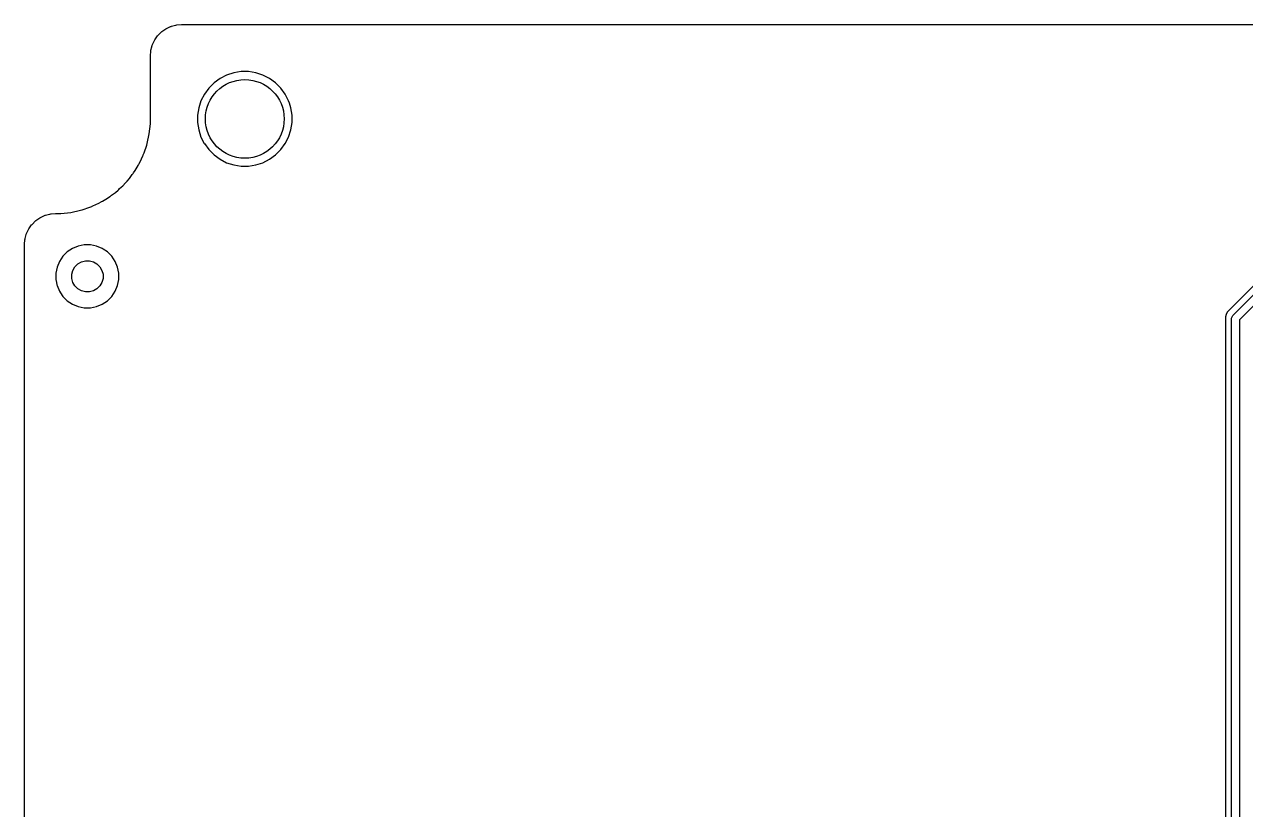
# Model space of a CAD drawing. Extents: x 0.79 to 7.64, y -5.35 to -0.98.
# Drawn here: x 0.787 to 2.314, y -1.966 to -0.984 of the extents above; entities that cross this region are included whole.
import ezdxf

# ---------------------------------------------------------------- set-up
doc = ezdxf.new("R2010")
doc.units = 0
doc.header["$MEASUREMENT"] = 0
doc.layers.add('BLACK', color=7, linetype='CONTINUOUS')

msp = doc.modelspace()

# ---------------------------------------------------------------- linework, layer by layer
at = {"layer": 'BLACK', "linetype": 'CONTINUOUS'}
for p, q in [((0.9592, -0.9933), (0.9643, -0.9897)), ((0.9643, -0.9897), (0.9649, -0.9894)), ((0.9649, -0.9894), (0.9699, -0.987)), ((0.9699, -0.987), (0.9701, -0.987)), ((0.9701, -0.987), (0.9708, -0.9867)), ((0.9708, -0.9867), (0.9713, -0.9865)), ((0.9713, -0.9865), (0.9763, -0.9852)), ((0.9763, -0.9852), (0.9766, -0.9851)), ((0.9766, -0.9851), (0.9778, -0.9849)), ((0.9778, -0.9849), (0.9782, -0.9848)), ((0.9782, -0.9848), (0.9838, -0.9843)), ((0.9838, -0.9843), (0.9841, -0.9843)), ((0.9841, -0.9843), (0.9844, -0.9843)), ((0.9844, -0.9843), (3.7087, -0.9843)), ((0.9477, -1.0093), (0.95, -1.0043)), ((0.95, -1.0043), (0.9504, -1.0037)), ((0.9504, -1.0037), (0.9539, -0.9986)), ((0.9539, -0.9986), (0.9543, -0.9981)), ((0.9543, -0.9981), (0.9587, -0.9937)), ((0.9587, -0.9937), (0.9592, -0.9933)), ((0.9449, -1.0234), (0.9454, -1.0176)), ((0.9454, -1.0176), (0.9455, -1.0172)), ((0.9455, -1.0172), (0.9457, -1.0159)), ((0.9457, -1.0159), (0.9458, -1.0157)), ((0.9458, -1.0157), (0.9464, -1.0134)), ((0.9464, -1.0134), (0.9471, -1.0107)), ((0.9471, -1.0107), (0.9473, -1.0102)), ((0.9473, -1.0102), (0.9476, -1.0095)), ((0.9476, -1.0095), (0.9477, -1.0093)), ((0.9449, -1.0235), (0.9449, -1.0234)), ((0.9449, -1.0238), (0.9449, -1.0235)), ((0.9449, -1.0977), (0.9449, -1.0238)), ((1.032, -1.0518), (1.0245, -1.0573)), ((1.0403, -1.0476), (1.032, -1.0518)), ((1.0492, -1.0447), (1.0403, -1.0476)), ((1.0583, -1.0433), (1.0492, -1.0447)), ((1.0676, -1.0433), (1.0583, -1.0433)), ((1.0583, -1.0433), (1.0583, -1.0433)), ((1.0768, -1.0447), (1.0676, -1.0433)), ((1.0676, -1.0433), (1.0676, -1.0433)), ((1.0857, -1.0476), (1.0768, -1.0447)), ((1.094, -1.0518), (1.0857, -1.0476)), ((1.1015, -1.0573), (1.094, -1.0518)), ((1.094, -1.0518), (1.094, -1.0518)), ((1.094, -1.0518), (1.094, -1.0518)), ((1.0179, -1.0639), (1.0125, -1.0714)), ((1.0245, -1.0573), (1.0179, -1.0639)), ((1.1081, -1.0639), (1.1015, -1.0573)), ((1.1135, -1.0714), (1.1081, -1.0639)), ((2.5669, -1.0685), (2.2917, -1.3437)), ((1.0082, -1.0797), (1.0054, -1.0885)), ((1.0125, -1.0714), (1.0082, -1.0797)), ((1.1177, -1.0797), (1.1135, -1.0714)), ((1.1187, -1.0827), (1.1177, -1.0797)), ((1.1206, -1.0885), (1.1187, -1.0827)), ((2.2985, -1.3481), (2.5713, -1.0753)), ((2.5768, -1.0837), (2.3069, -1.3536)), ((0.9449, -1.1023), (0.9449, -1.0977)), ((1.0054, -1.0885), (1.0039, -1.0977)), ((1.0039, -1.0977), (1.0039, -1.107)), ((1.1221, -1.0977), (1.1206, -1.0885)), ((1.1221, -1.107), (1.1221, -1.0977)), ((0.9436, -1.1209), (0.9449, -1.1086)), ((0.9449, -1.1024), (0.9449, -1.1023)), ((0.9449, -1.1086), (0.9449, -1.1024)), ((1.0039, -1.107), (1.0054, -1.1162)), ((1.1206, -1.1162), (1.1221, -1.107)), ((0.941, -1.133), (0.9436, -1.1209)), ((1.0054, -1.1162), (1.0082, -1.125)), ((1.0082, -1.125), (1.0123, -1.133)), ((1.1135, -1.1333), (1.1177, -1.125)), ((1.1177, -1.125), (1.1206, -1.1162)), ((1.1206, -1.1162), (1.1206, -1.1162)), ((0.9361, -1.1472), (0.9372, -1.1448)), ((0.9372, -1.1448), (0.9403, -1.1354)), ((0.9403, -1.1354), (0.9404, -1.1351)), ((0.9404, -1.135), (0.941, -1.133)), ((0.9404, -1.1351), (0.9404, -1.135)), ((1.0123, -1.133), (1.0125, -1.1333)), ((1.0125, -1.1333), (1.0179, -1.1408)), ((1.0179, -1.1408), (1.0245, -1.1474)), ((1.1015, -1.1474), (1.1081, -1.1408)), ((1.1081, -1.1408), (1.1135, -1.1333)), ((0.9295, -1.1607), (0.9302, -1.1595)), ((0.9302, -1.1595), (0.9305, -1.1589)), ((0.9305, -1.1589), (0.9322, -1.1561)), ((0.9322, -1.1561), (0.9355, -1.1486)), ((0.9355, -1.1486), (0.936, -1.1476)), ((0.936, -1.1476), (0.9361, -1.1472)), ((1.0245, -1.1474), (1.032, -1.1529)), ((1.032, -1.1529), (1.0403, -1.1571)), ((1.0403, -1.1571), (1.0492, -1.16)), ((1.0492, -1.16), (1.0492, -1.16)), ((1.0492, -1.16), (1.0492, -1.16)), ((1.0492, -1.16), (1.0583, -1.1614)), ((1.0676, -1.1614), (1.0768, -1.16)), ((1.0768, -1.16), (1.0857, -1.1571)), ((1.0768, -1.16), (1.0768, -1.16)), ((1.0768, -1.16), (1.0768, -1.16)), ((1.0857, -1.1571), (1.094, -1.1529)), ((1.094, -1.1529), (1.1015, -1.1474)), ((0.9187, -1.1768), (0.9223, -1.1719)), ((0.9223, -1.1719), (0.9232, -1.1708)), ((0.9232, -1.1708), (0.9237, -1.1699)), ((0.9237, -1.1699), (0.926, -1.1668)), ((0.926, -1.1668), (0.9295, -1.1607)), ((1.0583, -1.1614), (1.0583, -1.1614)), ((1.0583, -1.1614), (1.0676, -1.1614)), ((0.9046, -1.1913), (0.9055, -1.1905)), ((0.9055, -1.1905), (0.9065, -1.1895)), ((0.9065, -1.1895), (0.9104, -1.186)), ((0.9104, -1.186), (0.9139, -1.1821)), ((0.9139, -1.1821), (0.9149, -1.1811)), ((0.9149, -1.1811), (0.9157, -1.1802)), ((0.9157, -1.1802), (0.9187, -1.1768)), ((0.8805, -1.2078), (0.8833, -1.2061)), ((0.8833, -1.2061), (0.8839, -1.2058)), ((0.8839, -1.2058), (0.8851, -1.2051)), ((0.8851, -1.2051), (0.8912, -1.2016)), ((0.8912, -1.2016), (0.8943, -1.1993)), ((0.8943, -1.1993), (0.8952, -1.1988)), ((0.8952, -1.1988), (0.8963, -1.1978)), ((0.8963, -1.1978), (0.9012, -1.1943)), ((0.9012, -1.1943), (0.9046, -1.1913)), ((0.8138, -1.2227), (0.8188, -1.2214)), ((0.8188, -1.2214), (0.8191, -1.2213)), ((0.8191, -1.2213), (0.8203, -1.2211)), ((0.8203, -1.2211), (0.8208, -1.221)), ((0.8208, -1.221), (0.8263, -1.2205)), ((0.8263, -1.2205), (0.8266, -1.2205)), ((0.8266, -1.2205), (0.8269, -1.2205)), ((0.8269, -1.2205), (0.833, -1.2205)), ((0.833, -1.2205), (0.8453, -1.2192)), ((0.833, -1.2205), (0.833, -1.2205)), ((0.8453, -1.2192), (0.8574, -1.2166)), ((0.8574, -1.2166), (0.8594, -1.216)), ((0.8594, -1.216), (0.8595, -1.2159)), ((0.8595, -1.2159), (0.8598, -1.2159)), ((0.8598, -1.2159), (0.8692, -1.2128)), ((0.8692, -1.2128), (0.8716, -1.2117)), ((0.8716, -1.2117), (0.872, -1.2116)), ((0.872, -1.2116), (0.873, -1.2111)), ((0.873, -1.2111), (0.8805, -1.2078)), ((0.8805, -1.2078), (0.8805, -1.2078)), ((0.8805, -1.2078), (0.8805, -1.2078)), ((0.8805, -1.2078), (0.8805, -1.2078)), ((0.7929, -1.2399), (0.7964, -1.2348)), ((0.7964, -1.2348), (0.7969, -1.2343)), ((0.7969, -1.2343), (0.8012, -1.2299)), ((0.8012, -1.2299), (0.8018, -1.2295)), ((0.8018, -1.2295), (0.8068, -1.226)), ((0.8068, -1.226), (0.8074, -1.2256)), ((0.8074, -1.2256), (0.8125, -1.2233)), ((0.8125, -1.2233), (0.8126, -1.2232)), ((0.8126, -1.2232), (0.8134, -1.2229)), ((0.8134, -1.2229), (0.8138, -1.2227)), ((0.7883, -1.2519), (0.7897, -1.2469)), ((0.7883, -1.2522), (0.7883, -1.2519)), ((0.7883, -1.2519), (0.7883, -1.2519)), ((0.7897, -1.2469), (0.7898, -1.2464)), ((0.7898, -1.2464), (0.7901, -1.2457)), ((0.7901, -1.2457), (0.7902, -1.2455)), ((0.7902, -1.2455), (0.7925, -1.2405)), ((0.7925, -1.2405), (0.7929, -1.2399)), ((0.7874, -1.2597), (0.7875, -1.2586)), ((0.7874, -1.26), (0.7874, -1.2597)), ((0.7874, -1.2953), (0.7874, -1.26)), ((0.7875, -1.2586), (0.7879, -1.2538)), ((0.7879, -1.2538), (0.788, -1.2534)), ((0.788, -1.2534), (0.7883, -1.2522)), ((0.8475, -1.2643), (0.841, -1.2686)), ((0.8547, -1.2613), (0.8475, -1.2643)), ((0.8623, -1.2598), (0.8547, -1.2613)), ((0.8547, -1.2613), (0.8547, -1.2613)), ((0.87, -1.2598), (0.8623, -1.2598)), ((0.8623, -1.2598), (0.8623, -1.2598)), ((0.8776, -1.2613), (0.87, -1.2598)), ((0.87, -1.2598), (0.87, -1.2598)), ((0.8848, -1.2643), (0.8776, -1.2613)), ((0.886, -1.2651), (0.8848, -1.2643)), ((0.8913, -1.2686), (0.886, -1.2651)), ((0.8312, -1.2806), (0.8283, -1.2877)), ((0.8355, -1.2741), (0.8312, -1.2806)), ((0.841, -1.2686), (0.8355, -1.2741)), ((0.8355, -1.2741), (0.8355, -1.2741)), ((0.841, -1.2686), (0.841, -1.2686)), ((0.8542, -1.2836), (0.8586, -1.281)), ((0.8586, -1.281), (0.8636, -1.2797)), ((0.8636, -1.2797), (0.8687, -1.2797)), ((0.8687, -1.2797), (0.8737, -1.281)), ((0.8737, -1.281), (0.8781, -1.2836)), ((0.8967, -1.2741), (0.8913, -1.2686)), ((0.901, -1.2806), (0.8967, -1.2741)), ((0.904, -1.2877), (0.901, -1.2806)), ((0.7874, -2.6322), (0.7874, -1.2953)), ((0.8283, -1.2877), (0.8268, -1.2953)), ((0.8268, -1.2953), (0.8268, -1.3031)), ((0.8283, -1.2877), (0.8283, -1.2877)), ((0.8466, -1.2966), (0.848, -1.2917)), ((0.8466, -1.3018), (0.8466, -1.2966)), ((0.848, -1.2917), (0.8505, -1.2872)), ((0.8505, -1.2872), (0.8542, -1.2836)), ((0.8781, -1.2836), (0.8818, -1.2872)), ((0.8818, -1.2872), (0.8843, -1.2917)), ((0.8843, -1.2917), (0.8857, -1.2966)), ((0.8857, -1.2966), (0.8857, -1.3018)), ((0.9055, -1.2953), (0.904, -1.2877)), ((0.9055, -1.3031), (0.9055, -1.2953)), ((0.8268, -1.3031), (0.8275, -1.3069)), ((0.8275, -1.3069), (0.8281, -1.3099)), ((0.8281, -1.3099), (0.8283, -1.3107)), ((0.8283, -1.3107), (0.8283, -1.3107)), ((0.8283, -1.3107), (0.8312, -1.3179)), ((0.848, -1.3067), (0.8466, -1.3018)), ((0.8505, -1.3112), (0.848, -1.3067)), ((0.8542, -1.3148), (0.8505, -1.3112)), ((0.8818, -1.3112), (0.8781, -1.3148)), ((0.8843, -1.3067), (0.8818, -1.3112)), ((0.8857, -1.3018), (0.8843, -1.3067)), ((0.901, -1.3179), (0.904, -1.3107)), ((0.904, -1.3107), (0.9055, -1.3031)), ((0.8312, -1.3179), (0.8327, -1.32)), ((0.8327, -1.32), (0.8355, -1.3243)), ((0.8355, -1.3243), (0.841, -1.3298)), ((0.8586, -1.3174), (0.8542, -1.3148)), ((0.8636, -1.3187), (0.8586, -1.3174)), ((0.8687, -1.3187), (0.8636, -1.3187)), ((0.8737, -1.3174), (0.8687, -1.3187)), ((0.8781, -1.3148), (0.8737, -1.3174)), ((0.8913, -1.3298), (0.8967, -1.3243)), ((0.8967, -1.3243), (0.901, -1.3179)), ((0.841, -1.3298), (0.8475, -1.3341)), ((0.8475, -1.3341), (0.8547, -1.3371)), ((0.8547, -1.3371), (0.8623, -1.3386)), ((0.8623, -1.3386), (0.8623, -1.3386)), ((0.8623, -1.3386), (0.87, -1.3386)), ((0.87, -1.3386), (0.8776, -1.3371)), ((0.87, -1.3386), (0.87, -1.3386)), ((0.8776, -1.3371), (0.8848, -1.3341)), ((0.8848, -1.3341), (0.8913, -1.3298)), ((2.2917, -1.3437), (2.29, -1.3466)), ((2.29, -1.3468), (2.2892, -1.3499)), ((2.2892, -1.3499), (2.2892, -2.4388)), ((2.29, -1.3466), (2.29, -1.3468)), ((2.297, -1.3516), (2.2971, -1.3506)), ((2.297, -2.4437), (2.297, -1.3516)), ((2.2971, -1.3506), (2.2979, -1.3488)), ((2.2979, -1.3488), (2.2985, -1.3481)), ((2.2979, -1.3488), (2.2979, -1.3488)), ((2.3069, -1.3536), (2.3069, -2.4457))]:
    msp.add_line(p, q, dxfattribs=at)
at = {"layer": 'BLACK'}
msp.add_circle((1.063, -1.1024), 0.0492, dxfattribs=at)

doc.saveas('drawing.dxf')
